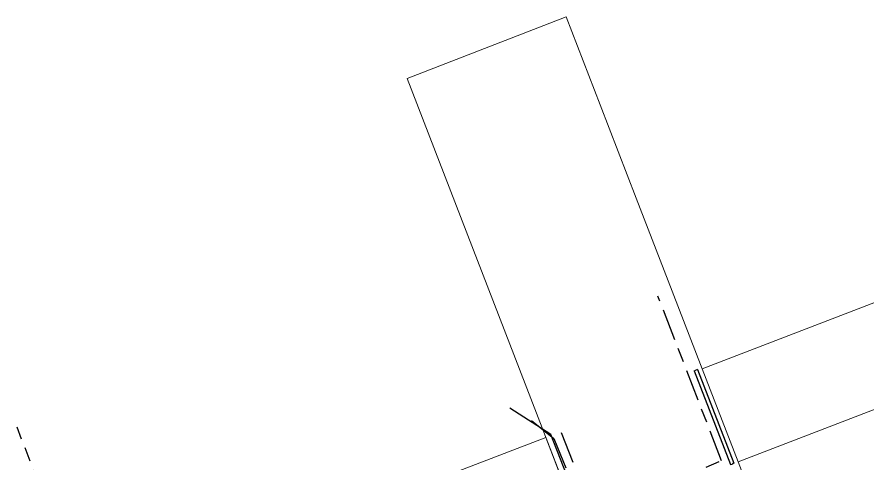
# Model space of a CAD drawing. Header units: metres. Extents: x 310412 to 311596, y 6269899 to 6270937.
# Drawn here: x 310602.2 to 310709.8, y 6270607.6 to 6270664.1 of the extents above; entities that cross this region are included whole.
import ezdxf

# ---------------------------------------------------------------- set-up
doc = ezdxf.new("R2010")
doc.units = ezdxf.units.M
doc.linetypes.add('Cable Exist UG', pattern=[8.2, 4, -1.2, 1.8, -1.2])
doc.layers.add('Cadastre Land Parcels_SP_EXT', color=9, linetype='Continuous', lineweight=5)
doc.layers.add('Cadastre Roads_SP_EXT', color=9, linetype='Continuous', lineweight=5)
for name, color, linetype in [('Duct_SP_EXT', 7, 'Continuous'), ('Mains_LV_EXT', 7, 'Continuous'), ('Notes_LV_MISC', 7, 'Continuous'), ('Services_SP_EXT', 7, 'Continuous'), ('Trench_SP_EXT', 7, 'Continuous')]:
    doc.layers.add(name, color=color, linetype=linetype)

msp = doc.modelspace()

# ---------------------------------------------------------------- linework, layer by layer
at = {"layer": 'Cadastre Land Parcels_SP_EXT', "linetype": 'Continuous'}
for points in [[(310727.44, 6270620.91), (310722.89, 6270632.7), (310688.91, 6270619.64), (310693.47, 6270607.85), (310727.44, 6270620.91)], [(310732, 6270609.12), (310727.44, 6270620.91), (310693.47, 6270607.85), (310698.03, 6270596.06), (310732, 6270609.12)], [(310673.62, 6270599.31), (310669.12, 6270610.96), (310641.13, 6270600.21), (310645.63, 6270588.55), (310673.62, 6270599.31)]]:
    msp.add_lwpolyline(points, close=True, dxfattribs=at)
at = {"layer": 'Cadastre Roads_SP_EXT', "linetype": 'Continuous'}
msp.add_lwpolyline([(310720.3, 6270538.46), (310710.93, 6270562.7), (310706.37, 6270574.48), (310701.81, 6270586.27), (310698.03, 6270596.06), (310693.47, 6270607.85), (310688.91, 6270619.64), (310685.13, 6270629.43), (310680.57, 6270641.22), (310676.01, 6270653), (310671.72, 6270664.11), (310651.58, 6270656.32), (310700.15, 6270530.71), (310720.3, 6270538.46)], close=True, dxfattribs=at)
at = {"layer": 'Duct_SP_EXT'}
for p, q in [((310687.89, 6270619.37), (310688.11, 6270619.46)), ((310687.89, 6270619.37), (310692.48, 6270607.51)), ((310688.34, 6270619.55), (310688.11, 6270619.46)), ((310688.34, 6270619.55), (310692.92, 6270607.68)), ((310692.48, 6270607.51), (310692.7, 6270607.59)), ((310692.92, 6270607.68), (310692.7, 6270607.59))]:
    msp.add_line(p, q, dxfattribs=at)
at = {"layer": 'Mains_LV_EXT', "linetype": 'Cable Exist UG'}
for points in [[(310675.53, 6270600.14), (310677.09, 6270601.94), (310691.36, 6270608.01), (310683.32, 6270628.82)], [(310620.23, 6270565.68), (310618.34, 6270565.03), (310618.34, 6270565.03), (310613.27, 6270578.17), (310614.65, 6270580.14), (310602.25, 6270612.24)]]:
    msp.add_lwpolyline(points, dxfattribs=at)
at = {"layer": 'Notes_LV_MISC', "linetype": 'Cable Exist UG'}
msp.add_lwpolyline([(310675.53, 6270600.14), (310671.03, 6270611.8)], dxfattribs=at)
at = {"layer": 'Services_SP_EXT'}
msp.add_lwpolyline([(310675.53, 6270600.14), (310673.8, 6270601.01), (310669.79, 6270611.33), (310664.57, 6270614.67)], dxfattribs=at)
at = {"layer": 'Trench_SP_EXT', "linetype": 'Cable Exist UG'}
msp.add_lwpolyline([(310667.31, 6270613.07), (310670.15, 6270610.82), (310674.57, 6270599.9)], dxfattribs=at)

doc.saveas('drawing.dxf')
